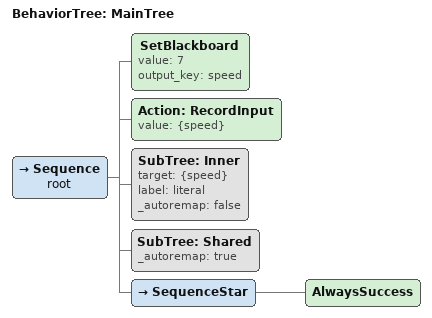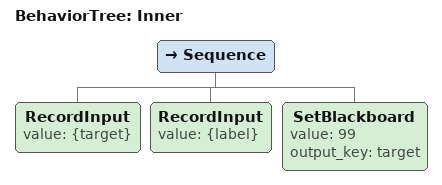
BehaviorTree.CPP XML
<?xml version="1.0" encoding="UTF-8"?>
<!-- Exercises BT.CPP v4 syntax: both node forms, SubTree remapping, include, Groot2 metadata. -->
<root BTCPP_format="4" main_tree_to_execute="MainTree" project_name="test">
  <include path="include/shared.xml"/>

  <BehaviorTree ID="MainTree" _description="top level">
    <Sequence name="root">
      <SetBlackboard value="7" output_key="speed"/>
      <Action ID="RecordInput" value="{speed}"/>
      <SubTree ID="Inner" target="{speed}" label="literal" _autoremap="false"/>
      <SubTree ID="Shared" _autoremap="true"/>
      <SequenceStar>
        <AlwaysSuccess/>
      </SequenceStar>
    </Sequence>
  </BehaviorTree>

  <BehaviorTree ID="Inner">
    <Sequence>
      <RecordInput value="{target}"/>
      <RecordInput value="{label}"/>
      <SetBlackboard value="99" output_key="target"/>
    </Sequence>
  </BehaviorTree>

</root>
